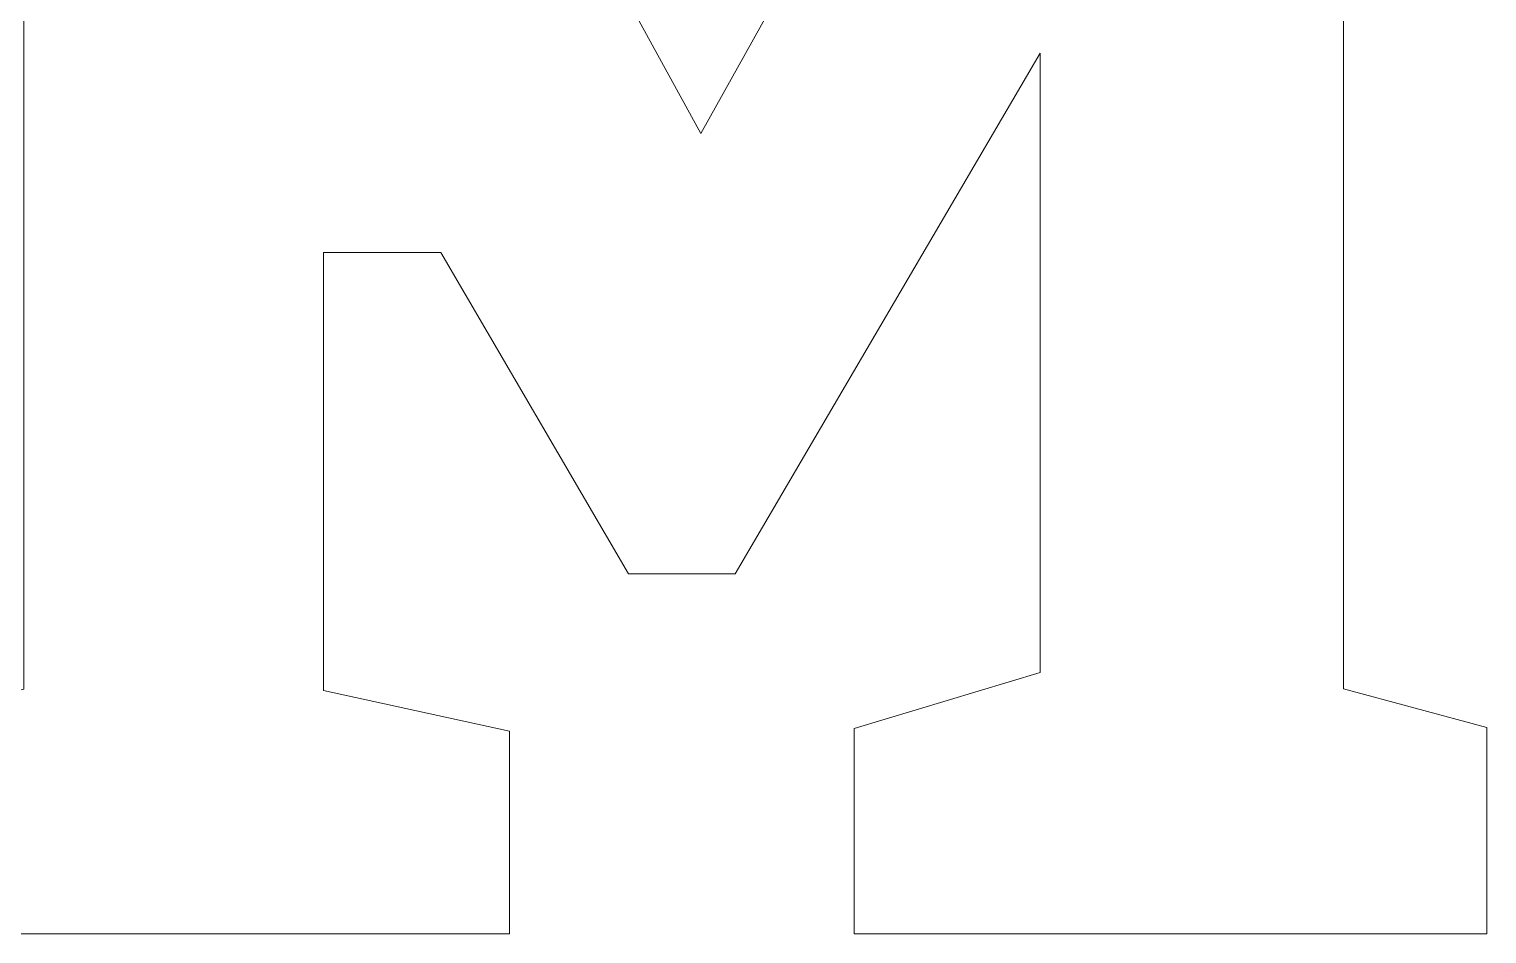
# Model space of a CAD drawing. Header units: centimetres. Extents: x -250 to 250, y -508 to 508.
# Drawn here: x -121.74 to -89, y -507.11 to -486.79 of the extents above; entities that cross this region are included whole.
import ezdxf

# ---------------------------------------------------------------- set-up
doc = ezdxf.new("R2010")
doc.units = ezdxf.units.CM
doc.header["$MEASUREMENT"] = 0
doc.layers.add('Capa 1', color=7, linetype='Continuous')

msp = doc.modelspace()

# ---------------------------------------------------------------- linework, layer by layer
at = {"layer": 'Capa 1', "color": 114, "lineweight": 9}
msp.add_open_spline([(-92.21659, -484.84121), (-92.21659, -484.84121), (-92.21659, -501.61243), (-92.21659, -501.61243), (-92.21659, -501.61243), (-88.9992, -502.482), (-88.9992, -502.482), (-88.9992, -502.482), (-88.9992, -507.1149), (-88.9992, -507.1149), (-88.9992, -507.1149), (-103.21014, -507.1149), (-103.21014, -507.1149), (-103.21014, -507.1149), (-103.21014, -502.50535), (-103.21014, -502.50535), (-103.21014, -502.50535), (-99.03623, -501.24448), (-99.03623, -501.24448), (-99.03623, -501.24448), (-99.03623, -487.33744), (-99.03623, -487.33744), (-99.03623, -487.33744), (-105.88742, -499.02794), (-105.88742, -499.02794), (-105.88742, -499.02794), (-108.27771, -499.02794), (-108.27771, -499.02794), (-108.27771, -499.02794), (-112.4951, -491.81055), (-112.4951, -491.81055), (-112.4951, -491.81055), (-115.12964, -491.81055), (-115.12964, -491.81055), (-115.12964, -491.81055), (-115.12964, -501.64671), (-115.12964, -501.64671), (-115.12964, -501.64671), (-110.95572, -502.55976), (-110.95572, -502.55976), (-110.95572, -502.55976), (-110.95572, -507.1149), (-110.95572, -507.1149), (-110.95572, -507.1149), (-125.16667, -507.1149), (-125.16667, -507.1149), (-125.16667, -507.1149), (-125.16667, -502.4866), (-125.16667, -502.4866), (-125.16667, -502.4866), (-121.86232, -501.61703), (-121.86232, -501.61703), (-121.86232, -501.61703), (-121.86232, -484.83661), (-121.86232, -484.83661), (-121.86232, -484.83661), (-125.16667, -483.96704), (-125.16667, -483.96704), (-125.16667, -483.96704), (-125.16667, -478.86048), (-125.16667, -478.86048), (-125.16667, -478.86048), (-112.29517, -478.86048), (-112.29517, -478.86048), (-112.29517, -478.86048), (-106.65457, -489.13784), (-106.65457, -489.13784), (-106.65457, -489.13784), (-100.91836, -478.86048), (-100.91836, -478.86048), (-100.91836, -478.86048), (-88.9992, -478.86048), (-88.9992, -478.86048), (-88.9992, -478.86048), (-88.9992, -483.97164), (-88.9992, -483.97164), (-88.9992, -483.97164), (-92.21659, -484.84121), (-92.21659, -484.84121)], degree=3, knots=[0, 0, 0, 0, 0.03846154, 0.03846154, 0.03846154, 0.07692308, 0.07692308, 0.07692308, 0.11538462, 0.11538462, 0.11538462, 0.15384615, 0.15384615, 0.15384615, 0.19230769, 0.19230769, 0.19230769, 0.23076923, 0.23076923, 0.23076923, 0.26923077, 0.26923077, 0.26923077, 0.30769231, 0.30769231, 0.30769231, 0.34615385, 0.34615385, 0.34615385, 0.38461538, 0.38461538, 0.38461538, 0.42307692, 0.42307692, 0.42307692, 0.46153846, 0.46153846, 0.46153846, 0.5, 0.5, 0.5, 0.53846154, 0.53846154, 0.53846154, 0.57692308, 0.57692308, 0.57692308, 0.61538462, 0.61538462, 0.61538462, 0.65384615, 0.65384615, 0.65384615, 0.69230769, 0.69230769, 0.69230769, 0.73076923, 0.73076923, 0.73076923, 0.76923077, 0.76923077, 0.76923077, 0.80769231, 0.80769231, 0.80769231, 0.84615385, 0.84615385, 0.84615385, 0.88461538, 0.88461538, 0.88461538, 0.92307692, 0.92307692, 0.92307692, 0.96153846, 0.96153846, 0.96153846, 1, 1, 1, 1], dxfattribs=at)

doc.saveas('drawing.dxf')
